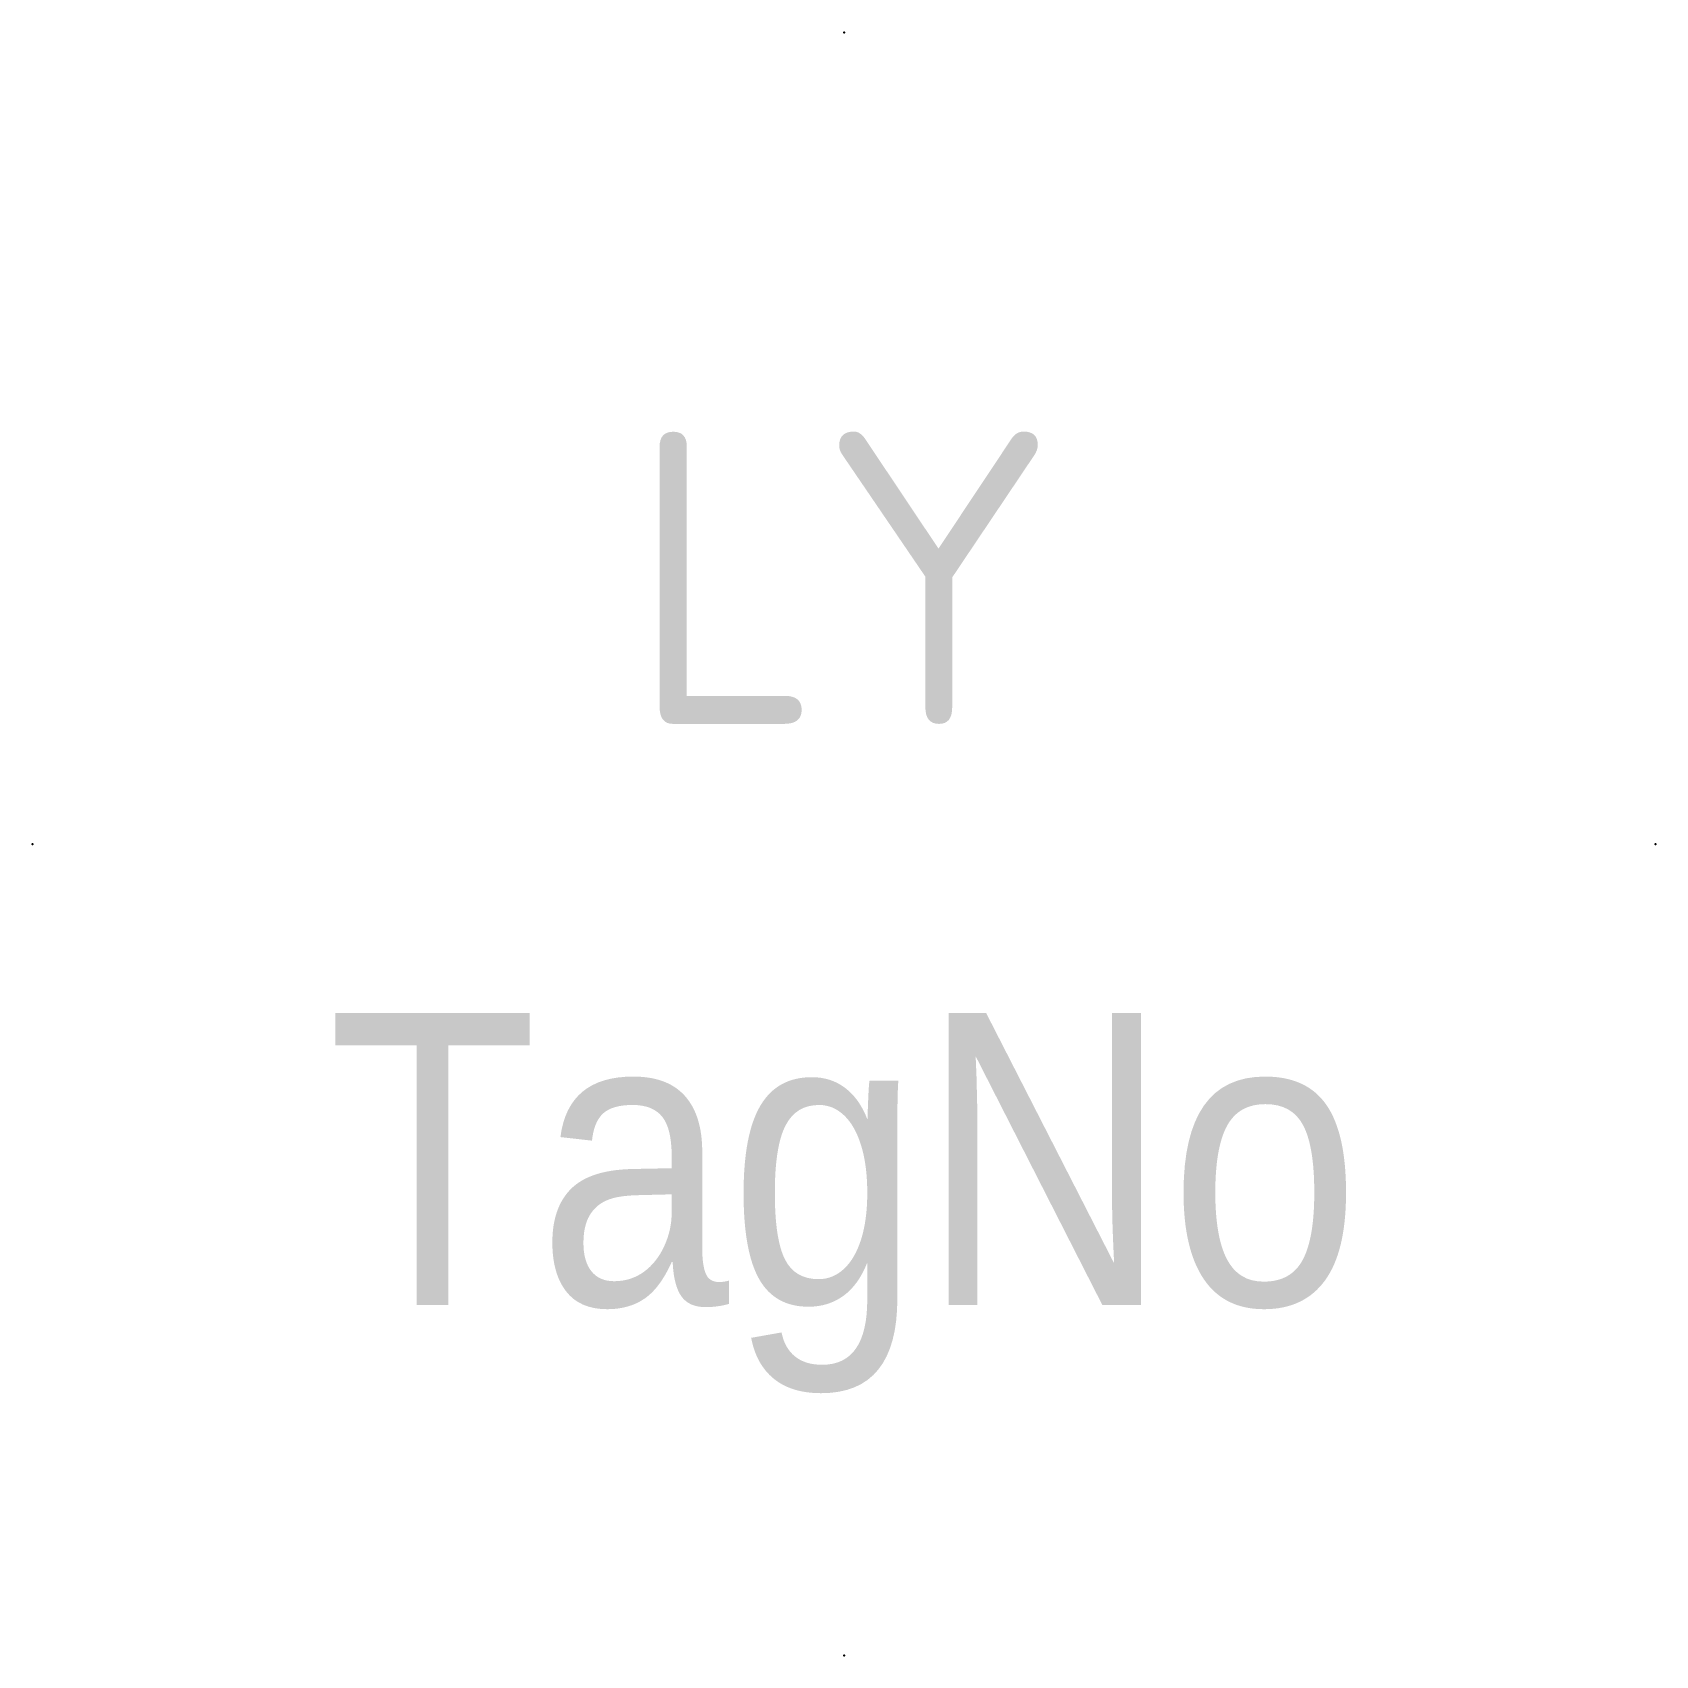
# Model space of a CAD drawing. Header units: metres. Extents: x 0 to 0.014, y 0 to 0.014.
import ezdxf

# ---------------------------------------------------------------- set-up
doc = ezdxf.new("R2010")
doc.units = ezdxf.units.M
doc.layers.get('0').update_dxf_attribs({"linetype": 'CONTINUOUS'})
doc.layers.add('Level 5', color=9, linetype='CONTINUOUS', lineweight=0, true_color=0xc8c8c8)
doc.styles.add('iso', font='iso')
doc.styles.add('Styledgn000', font='Styledgn000')

msp = doc.modelspace()

# ---------------------------------------------------------------- linework, layer by layer
for p in [(0.007, 0.014), (0.007, 0.014), (0, 0.007), (0, 0.007), (0.014, 0.007), (0.014, 0.007), (0.007, 0), (0.007, 0)]:
    msp.add_point(p)

# ---------------------------------------------------------------- texts
at = {"layer": 'Level 5', "color": 9, "linetype": 'CONTINUOUS', "lineweight": 13, "true_color": 0xc8c8c8, "char_height": 0.00252, "attachment_point": 5, "line_spacing_factor": 0.8}
for s, insert, width, style in [('LY', (0.007, 0.009296), 0.00364, 'iso'), ('{\\W0.88095;TagNo}', (0.007, 0.003903), 0.03143, 'Styledgn000')]:
    msp.add_mtext(s, dxfattribs=dict(at, insert=insert, width=width, style=style))

doc.saveas('drawing.dxf')
